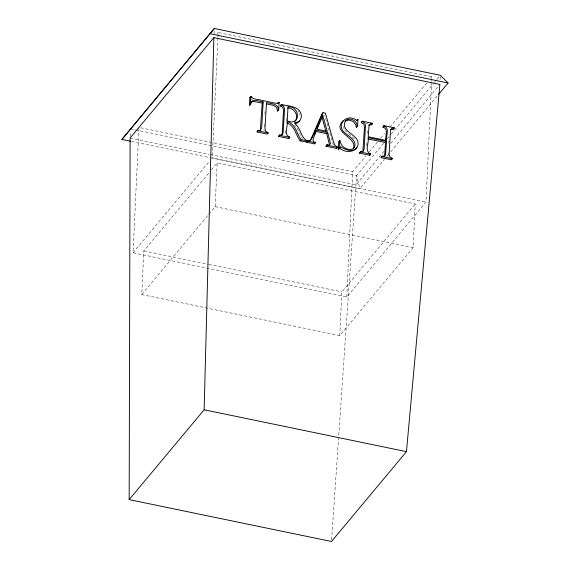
<?xml version="1.0" encoding="UTF-8"?>
<svg xmlns="http://www.w3.org/2000/svg" width="570" height="570" viewBox="0 0 570 570"><rect width="100%" height="100%" fill="white"/><g stroke="black" fill="none" stroke-linecap="round" stroke-linejoin="round"><path stroke-width="0.43" stroke-dasharray="2.85 2.14" d="M130.188 136.344L130.423 131.364M431.647 82.073L425.99 202.108L346.781 297.02L133.052 252.781L138.923 128.3M211.513 169.796L217.198 162.977L415.224 203.967L413.165 247.615L339.777 335.559L141.759 294.569L143.811 250.921L209.24 172.525M214.071 33.48L214.185 30.994M217.918 37.834L212.261 157.869L425.99 202.108M217.961 36.943L218.167 32.497L431.896 76.736L431.69 81.182M208.884 214.128L215.147 206.632L217.198 162.977M339.777 335.559L341.836 291.904L415.224 203.967M346.781 297.02L352.688 171.655L365.798 155.945M440.126 79.437L440.318 75.283M264.138 127.039L264.345 123.583M264.9 114.071L265.05 111.478M285.713 130.608L285.641 135.575M286.268 121.089L286.418 118.46M366.759 145.663L366.959 142.215M367.465 133.515L367.671 130.074M388.298 152.739L388.277 156.864M388.854 143.22L389.004 140.626M331.605 539.726L356.556 175.653L383.909 142.878M217.035 33.865L218.167 32.497M133.052 252.781L209.411 161.282M141.759 294.569L208.314 214.812M369.218 151.848L377.768 141.609M380.61 138.197L384.6 133.416M389.73 127.267L426.773 82.885M430.763 78.104L431.896 76.736M387.329 138.781L389.039 136.736M391.319 134L434.048 82.793M434.618 82.108L436.328 80.064M436.898 79.38L439.748 75.967M384.045 151.328L356.129 184.787L210.088 154.563M390.885 143.141L439.89 84.417M209.952 157.648L359.891 188.684L384.358 159.365M386.638 156.636L388.341 154.591M390.621 151.862L437.283 95.952M366.417 123.355L368.12 123.711M140.697 127.773L352.688 171.655M130.544 128.87L356.556 175.653L359.891 188.684M130.11 138.004L209.219 154.377M131.499 141.41L209.083 157.47M215.147 206.632L413.165 247.615M143.811 250.921L208.086 264.224M208.955 264.402L341.836 291.904M251.42 99.223L252.375 99.679M344.886 130.338L355.473 139.814M294.548 125.072L295.837 126.519M297.968 111.285L298.758 112.204M297.048 128.286L300.817 135.681M301.623 137.156L302.435 138.631M344.13 129.248L343.297 125.4M333.393 145.172L324.608 115.112M299.571 113.651L300.084 115.104M263.988 129.632L264.124 131.121"/><path stroke-width="0.85" d="M129.169 499.626L130.11 138.004L213.871 37.634L439.89 84.417L406.46 451.654L331.483 541.5L129.169 499.626L204.145 409.78L213.871 37.634M277.369 111.015L278.352 109.903C278.723 103.605 270.7 103.626 266.489 102.593L264.979 128.521L265.706 131.2L268.249 132.974L267.259 134.085L257.034 131.969L258.046 130.523L260.519 130.216L261.666 127.837L263.176 101.902L256.792 100.584L252.823 100.662L251.491 101.831L250.757 104.189L249.418 105.229L249.86 97.684L250.843 96.572L253.365 98.567L275.481 103.22L277.341 103.22L279.143 102.429L278.702 109.974L277.369 111.015C277.775 105.058 270.394 104.73 266.304 103.868M249.418 105.229L250.408 104.118L250.843 96.572M257.034 131.969L258.046 130.523M263.176 101.902L262.193 103.013L260.34 130.452M299.435 121.075C292.852 124.481 293.408 120.655 298.039 127.174C301.088 131.499 301.851 138.204 307.009 140.662L301.145 139.785C296.656 133.637 295.531 123.718 287.152 121.674C288.192 126.205 283.197 135.197 289.788 137.092L288.776 138.538L278.552 136.422L279.564 134.976L281.281 134.983L282.578 134.192L283.183 132.29L284.544 108.934L283.76 106.141L281.316 104.873L280.333 105.984L282.77 107.253L283.554 110.046L282.193 133.401L281.587 135.297M280.333 105.984L281.345 104.431C287.914 106.262 298.723 105.657 301.074 113.993C302.378 118.147 299.478 122.807 295.303 123.711M278.552 136.422L279.564 134.976M281.316 104.873L281.345 104.431M288.776 138.538L289.788 137.092M286.824 122.963C294.676 125.45 295.766 134.891 300.162 140.897L306.019 141.766M306.852 142.279L307.857 140.833L310.515 140.184L322.022 113.786L323.005 112.675L325.363 113.166L333.429 141.609L334.697 144.88L337.469 147.302L336.478 148.414L325.99 146.241L327.002 144.794L329.503 145.015L330.465 143.604L327.714 132.553L316.599 130.252L312.937 139.7L313.507 141.567L315.381 142.728L314.398 143.84L306.852 142.279L307.857 140.833M314.398 143.84L315.402 142.393M325.99 146.241L327.002 144.794M336.478 148.414L337.49 146.967M340.71 146.889L338.274 149.397L338.73 141.666L339.713 140.555L341.067 143.854A8.272 7.068 41.7 0 0 343.988 147.409C346.888 149.447 351.918 150.829 354.383 147.495C357.369 141.132 349.681 136.836 345.577 133.515C334.804 125.649 346.425 112.532 356.585 120.284L357.974 119.615L357.582 126.219L356.25 127.26A7.438 6.356 41.7 0 0 353.55 121.973C351.277 120.206 347.8 119.344 345.299 121.153C340.461 130.779 355.195 133.701 357.803 141.21C360.418 151.677 345.869 154.513 339.727 148.001L340.71 146.889C344.978 149.475 350.664 152.126 355.423 149.176M338.274 149.397L339.264 148.293L339.713 140.555M385.669 140.769C385.028 136.679 388.932 128.706 382.933 127.139L383.938 125.671L394.162 127.787L391.476 128.556L390.5 130.865L389.139 154.221L389.851 156.95L392.381 158.332L391.376 159.778L381.152 157.662L382.156 156.216L384.771 155.895L385.527 154.99L386.553 141.467L368.149 137.655C369.303 142.386 363.981 151.734 370.735 153.85L369.731 155.297L359.499 153.18L360.511 151.734L363.104 151.371L364.13 149.048L365.491 125.692L364.786 122.935L362.271 121.545L361.28 122.657L363.803 124.046L364.508 126.804L362.841 151.542M361.28 122.657L362.292 121.189L372.516 123.305L371.512 124.773L368.804 125.179M359.499 153.18L360.511 151.734M362.271 121.545L362.292 121.189M369.731 155.297L370.735 153.85M371.512 124.773L372.516 123.305M381.152 157.662L382.156 156.216M382.933 127.139L383.938 125.671M386.553 141.467L385.562 142.571L384.536 156.095M391.376 159.778L392.381 158.332M390.486 129.668L393.157 129.255L394.162 127.787M249.767 105.3L250.259 103.726M338.644 149.475L339.107 148.193M317.062 127.922L318.074 125.514M318.758 123.911L319.77 121.503M314.277 134.499L315.274 132.147M353.393 148.606C357.946 137.121 330.842 132.717 343.275 120.612M323.005 112.675L312.389 137.377L309.524 141.296M355.858 148.891L356.763 147.188M130.63 141.232L121.909 139.422L214.306 28.5L440.318 75.283L448.091 82.999L438.416 94.591M121.909 139.422L214.306 28.5M251.192 96.643L249.86 97.684M277.804 103.469L278.794 102.358M278.153 103.54L279.143 102.429M300.162 140.897L301.145 139.785M306.005 142.101L306.988 140.997M329.481 144.716L326.724 133.665L327.714 132.553M356.635 120.655L357.625 119.543M356.984 120.726L357.974 119.615M339.1 141.738L340.083 140.633M356.25 127.26L357.582 126.219M393.157 129.255L394.148 128.143M345.263 121.146C347.408 118.076 351.961 118.738 354.533 120.861A7.438 6.356 41.7 0 1 357.233 126.148M294.455 121.887C299.884 117.071 294.548 107.595 287.708 108.022M251.092 102.208L253.643 101.467L262.193 103.013M372.495 123.662L370.913 123.576L369.096 125.037L368.206 136.714L386.603 140.519C385.783 136.223 390.186 127.766 383.924 126.027M210.109 33.737L448.091 82.999M321.808 116.693L326.04 131.613M367.999 138.938L385.562 142.571M315.609 131.364L326.724 133.665M258.025 130.858L268.249 132.974M279.542 135.311L289.767 137.427M307.843 141.168L315.381 142.728M326.981 145.129L337.469 147.302M360.489 152.069L370.714 154.185M382.135 156.55L392.367 158.667M339.264 148.293L339.635 148.364M204.145 409.78L406.46 451.654M288.021 106.832L287.202 120.861C301.017 126.732 300.433 105.828 288.021 106.832M322.791 115.582L317.034 129.219L327.258 131.335L322.791 115.582"/></g></svg>
